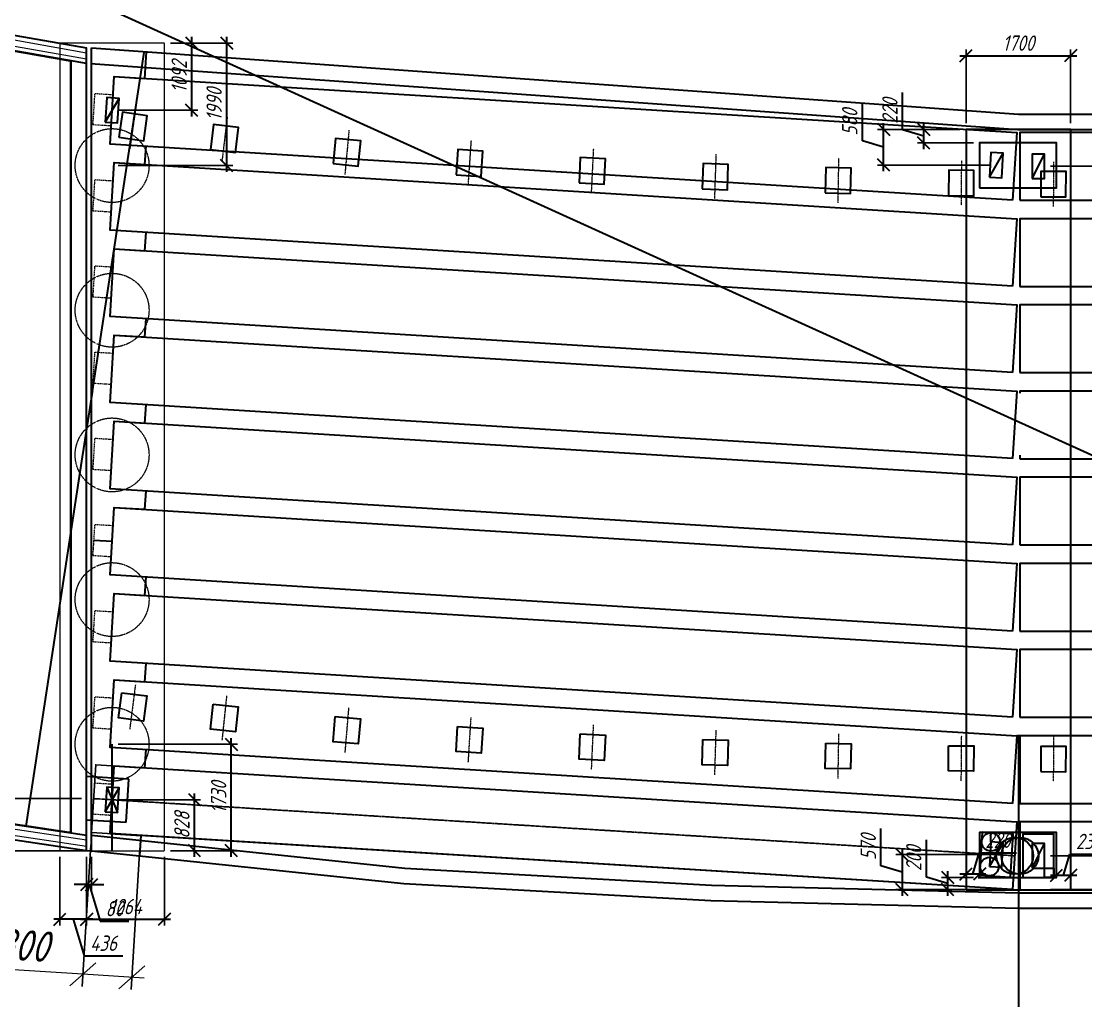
# Model space of a CAD drawing. Header units: millimetres. Extents: x 265754 to 14267433, y -6145605 to 2433772.
# Drawn here: x 6822855 to 6840157, y -743581 to -727671 of the extents above; entities that cross this region are included whole.
import ezdxf
from ezdxf import colors
from ezdxf.entities.mleader import LeaderData, LeaderLine
from ezdxf.math import Vec2, Vec3

# ---------------------------------------------------------------- set-up
doc = ezdxf.new("R2010")
doc.units = ezdxf.units.MM
doc.linetypes.add('осевая', pattern=[2, 1.25, -0.25, 0.25, -0.25])
doc.linetypes.add('Штриховая', pattern=[3, 2, -1])
for name, color, linetype, lineweight in [('1-Бетон', 106, 'Continuous', 35), ('ИС_Med', 7, 'Continuous', 35), ('ИС_Выноски', 3, 'Continuous', 18), ('ИС_Мвн', 3, 'Continuous', 18), ('ИС_Невид', 4, 'Штриховая', 18), ('ИС_ОПОР_Невид', 4, 'Штриховая', 18), ('ИС_Ось', 3, 'осевая', 18), ('ИС_Разм', 3, 'Continuous', 18), ('ИС_Тонкая', 3, 'Continuous', 18)]:
    doc.layers.add(name, color=color, linetype=linetype, lineweight=lineweight)
doc.styles.add('0', font='isocpeur.ttf', dxfattribs={"width": 0.8, "oblique": 15})
doc.styles.add('ISOCPEUR', font='isocpeur.ttf', dxfattribs={"width": 0.8, "oblique": 15, "height": 2.5})
doc.dimstyles.new('М100', dxfattribs={"dimscale": 100, "dimtxt": 2.5, "dimasz": 2, "dimexe": 1, "dimexo": 1, "dimgap": 0.8, "dimtad": 1, "dimdec": 0, "dimzin": 0, "dimdsep": 46, "dimtxsty": '0', "dimblk": 'OBLIQUE', "dimcen": 0.09, "dimdle": 1, "dimclrd": 256, "dimclre": 256, "dimclrt": 256, "dimadec": 4, "dimazin": 0, "dimtfac": 1, "dimtdec": 0, "dimtmove": 1, "dimatfit": 2, "dimfxl": 1, "dimtolj": 1, "dimtzin": 0, "dimlwd": -1, "dimarcsym": 0})
doc.dimstyles.new('М200', dxfattribs={"dimscale": 200, "dimtxt": 2.5, "dimasz": 2, "dimexe": 1, "dimexo": 1, "dimgap": 0.8, "dimtad": 1, "dimdec": 0, "dimzin": 0, "dimdsep": 46, "dimtxsty": '0', "dimblk": 'OBLIQUE', "dimcen": 0.09, "dimdle": 1, "dimclrd": 256, "dimclre": 256, "dimclrt": 256, "dimadec": 4, "dimazin": 0, "dimtfac": 1, "dimtdec": 0, "dimtmove": 1, "dimatfit": 2, "dimfxl": 1, "dimtolj": 1, "dimtzin": 0, "dimlwd": -1, "dimarcsym": 0})

# ---------------------------------------------------------------- blocks, each defined once
blk = doc.blocks.new('_None')
blk = doc.blocks.new('*U1306')
at = {"layer": 'Defpoints', "color": 2}
blk.add_lwpolyline([(-7500, 550), (7500, 550), (7500, -550), (-7500, -550), (-7500, 550)], dxfattribs=at)
at = {"layer": 'Defpoints', "linetype": 'осевая', "ltscale": 20}
blk.add_lwpolyline([(-7500, 0), (7500, 0)], dxfattribs=at)
blk = doc.blocks.new('_OBLIQUE')
at = {"color": 0, "linetype": 'ByBlock', "lineweight": -2}
blk.add_line((0.5, 0.5), (-0.5, -0.5), dxfattribs=at)
blk = doc.blocks.new('*D1333')
at = {"layer": 'Defpoints', "color": 0, "transparency": 16777216}
for p in [(6824032, -740298), (6821997, -741145), (6823997, -741145)]:
    blk.add_point(p, dxfattribs=at)
at = {"layer": 'ИС_Разм', "transparency": 16777216}
for p, q in [((6821997, -740098), (6821997, -741145)), ((6821997, -741145), (6821997, -742799))]:
    blk.add_line(p, q, dxfattribs=at)
at = {"layer": 'ИС_Разм', "lineweight": -2, "transparency": 16777216}
for p, q in [((6823832, -740298), (6821797, -740298)), ((6823797, -741145), (6821797, -741145))]:
    blk.add_line(p, q, dxfattribs=at)
at = {"layer": 'ИС_Разм', "transparency": 16777216, "xscale": 400, "yscale": 400, "zscale": 400}
for p, rotation in [((6821997, -740298), 90), ((6821997, -741145), 270)]:
    blk.add_blockref('_OBLIQUE', p, dxfattribs=dict(at, rotation=rotation))
at = {"layer": 'ИС_Разм', "transparency": 16777216, "insert": (6821587, -742172), "char_height": 500, "attachment_point": 5, "rotation": 90, "style": '0'}
blk.add_mtext('\\A1;845', dxfattribs=at)
blk = doc.blocks.new('*U1324')
at = {"layer": 'ИС_Med'}
blk.add_lwpolyline([(-7500, -550), (7500, -550), (7500, 550), (-7500, 550)], close=True, dxfattribs=at)
blk = doc.blocks.new('*U1325')
at = {"layer": 'ИС_Разм', "color": 0, "linetype": 'ByBlock', "lineweight": -2, "transparency": 16777216}
for p in [(0, 0), (0, -1400), (0, -2800), (0, -4200), (0, -5600), (0, -7000), (0, -8400), (0, -9800), (0, -11200)]:
    blk.add_blockref('*U1324', p, dxfattribs=at)
blk = doc.blocks.new('*D1344')
at = {"layer": 'Defpoints', "color": 0, "transparency": 16777216}
for p in [(6823998, -740847), (6824797, -740897), (6823855, -743152)]:
    blk.add_point(p, dxfattribs=at)
at = {"layer": 'ИС_Разм', "lineweight": -2, "transparency": 16777216}
for p, q in [((6823986, -741047), (6823843, -743351)), ((6824784, -741096), (6824641, -743401))]:
    blk.add_line(p, q, dxfattribs=at)
at = {"layer": 'ИС_Разм', "transparency": 16777216}
for p, q in [((6823855, -743152), (6822244, -743052)), ((6824853, -743214), (6823855, -743152))]:
    blk.add_line(p, q, dxfattribs=at)
at = {"layer": 'ИС_Разм', "transparency": 16777216, "xscale": 400, "yscale": 400, "zscale": 400}
for p, rotation in [((6823855, -743152), 176.4518805955387), ((6824654, -743201), 356.4518805955387)]:
    blk.add_blockref('_OBLIQUE', p, dxfattribs=dict(at, rotation=rotation))
at = {"layer": 'ИС_Разм', "transparency": 16777216, "insert": (6822875, -742680), "char_height": 500, "attachment_point": 5, "rotation": 356.4519, "style": '0'}
blk.add_mtext('\\A1;800', dxfattribs=at)
blk = doc.blocks.new('*U1316')
at = {"layer": 'ИС_Med'}
blk.add_lwpolyline([(205, 205), (-205, 205), (-205, -205), (205, -205)], close=True, dxfattribs=at)
at = {"layer": 'ИС_Ось'}
blk.add_line((0, -363), (0, 363), dxfattribs=at)
blk = doc.blocks.new('*U1317')
at = {"layer": 'ИС_Med', "color": 0, "linetype": 'ByBlock', "lineweight": -2, "transparency": 16777216}
for p, rotation in [((384669, 113049), 179.4806559007739), ((386669, 113038), 179.7844942611569), ((388669, 113033), 179.9649520124503), ((390669, 113034), 180)]:
    blk.add_blockref('*U1316', p, dxfattribs=dict(at, rotation=rotation))
blk = doc.blocks.new('*U1328')
at = {"layer": 'ИС_Med'}
blk.add_lwpolyline([(205, 205), (-205, 205), (-205, -205), (205, -205)], close=True, dxfattribs=at)
at = {"layer": 'ИС_Ось'}
blk.add_line((0, -363), (0, 363), dxfattribs=at)
blk = doc.blocks.new('*U1313')
at = {"layer": 'ИС_Med', "color": 0, "linetype": 'ByBlock', "lineweight": -2, "transparency": 16777216}
for p, rotation in [((384669, 103709), 179.5029395928225), ((386669, 103698), 179.7876180893231), ((388669, 103693), 179.9654600463525), ((390669, 103694), 180)]:
    blk.add_blockref('*U1328', p, dxfattribs=dict(at, rotation=rotation))
blk = doc.blocks.new('*U1320')
at = {"layer": 'ИС_Med'}
blk.add_lwpolyline([(204, 200), (-206, 198), (-204, -212), (206, -210)], close=True, dxfattribs=at)
at = {"layer": 'ИС_Ось'}
blk.add_line((2, -369), (-2, 356), dxfattribs=at)
blk = doc.blocks.new('*U1321')
at = {"layer": 'ИС_Med', "color": 0, "linetype": 'ByBlock', "lineweight": -2, "transparency": 16777216}
for p, rotation in [((6826160, -729583), 172.8664671971243), ((6828148, -729805), 174.3542082290964), ((6830140, -729979), 175.6799844269734), ((6832136, -730107), 176.8379648196778), ((6834134, -730201), 177.7695657491257), ((6836133, -730263), 178.6006255338174), ((6838133, -730303), 179.1506518459982)]:
    blk.add_blockref('*U1320', p, dxfattribs=dict(at, rotation=rotation))
blk = doc.blocks.new('*U1318')
at = {"layer": 'ИС_Med'}
blk.add_lwpolyline([(206, -203), (-204, -205), (-206, 205), (204, 207), (206, -203)], dxfattribs=at)
at = {"layer": 'ИС_Ось'}
blk.add_line((2, -362), (-2, 364), dxfattribs=at)
blk = doc.blocks.new('*U1319')
at = {"layer": 'ИС_Med', "color": 0, "linetype": 'ByBlock', "lineweight": -2, "transparency": 16777216}
for p, rotation in [((6826155, -738987), 173.708274037894), ((6828145, -739186), 174.9047582950071), ((6830139, -739342), 176.1012425521197), ((6832136, -739461), 177.0610926681934), ((6834134, -739548), 177.9269476424435), ((6836133, -739606), 178.6606526437357), ((6838132, -739644), 179.187078800077)]:
    blk.add_blockref('*U1318', p, dxfattribs=dict(at, rotation=rotation))
blk = doc.blocks.new('*D1337')
at = {"layer": 'Defpoints', "color": 0, "transparency": 16777216}
for p in [(6823917, -741145), (6823997, -741145), (6823997, -741695)]:
    blk.add_point(p, dxfattribs=at)
at = {"layer": 'ИС_Med', "lineweight": -2, "transparency": 16777216}
for p, q in [((6823917, -741245), (6823917, -741795)), ((6823997, -741245), (6823997, -741795))]:
    blk.add_line(p, q, dxfattribs=at)
at = {"layer": 'ИС_Med', "transparency": 16777216}
for p, q in [((6823917, -741695), (6823717, -741695)), ((6823917, -741695), (6823997, -741695)), ((6823917, -741695), (6823997, -741695)), ((6823957, -741695), (6824136, -742290)), ((6823997, -741695), (6824197, -741695)), ((6824136, -742290), (6824603, -742290))]:
    blk.add_line(p, q, dxfattribs=at)
at = {"layer": 'ИС_Med', "transparency": 16777216, "xscale": 200, "yscale": 200, "zscale": 200}
blk.add_blockref('_OBLIQUE', (6823917, -741695), dxfattribs=at)
at = {"layer": 'ИС_Med', "transparency": 16777216, "xscale": 200, "yscale": 200, "zscale": 200, "rotation": 180}
blk.add_blockref('_OBLIQUE', (6823997, -741695), dxfattribs=at)
at = {"layer": 'ИС_Med', "transparency": 16777216, "insert": (6824369, -742085), "char_height": 250, "attachment_point": 5, "style": '0'}
blk.add_mtext('\\A1;80', dxfattribs=at)
blk = doc.blocks.new('*D1345')
at = {"layer": 'Defpoints', "color": 0, "transparency": 16777216}
for p in [(6823482, -741145), (6823917, -741145), (6823482, -742257)]:
    blk.add_point(p, dxfattribs=at)
at = {"layer": 'ИС_Med', "lineweight": -2, "transparency": 16777216}
for p, q in [((6823482, -741245), (6823482, -742357)), ((6823917, -741245), (6823917, -742357))]:
    blk.add_line(p, q, dxfattribs=at)
at = {"layer": 'ИС_Med', "transparency": 16777216}
for p, q in [((6824017, -742257), (6823382, -742257)), ((6823700, -742257), (6823878, -742852)), ((6823878, -742852), (6824505, -742852))]:
    blk.add_line(p, q, dxfattribs=at)
at = {"layer": 'ИС_Med', "transparency": 16777216, "xscale": 200, "yscale": 200, "zscale": 200, "rotation": 180}
blk.add_blockref('_OBLIQUE', (6823482, -742257), dxfattribs=at)
at = {"layer": 'ИС_Med', "transparency": 16777216, "xscale": 200, "yscale": 200, "zscale": 200}
blk.add_blockref('_OBLIQUE', (6823917, -742257), dxfattribs=at)
at = {"layer": 'ИС_Med', "transparency": 16777216, "insert": (6824191, -742647), "char_height": 250, "attachment_point": 5, "style": '0'}
blk.add_mtext('\\A1;436', dxfattribs=at)
blk = doc.blocks.new('*D1338')
at = {"layer": 'Defpoints', "color": 0, "transparency": 16777216}
for p in [(6837524, -729427), (6838212, -729427), (6838432, -729647)]:
    blk.add_point(p, dxfattribs=at)
at = {"layer": 'ИС_Med', "transparency": 16777216}
for p, q in [((6837179, -729434), (6837179, -728827)), ((6837524, -729747), (6837524, -729327)), ((6837524, -729537), (6837179, -729434))]:
    blk.add_line(p, q, dxfattribs=at)
at = {"layer": 'ИС_Med', "lineweight": -2, "transparency": 16777216}
for p, q in [((6838112, -729427), (6837424, -729427)), ((6838332, -729647), (6837424, -729647))]:
    blk.add_line(p, q, dxfattribs=at)
at = {"layer": 'ИС_Med', "transparency": 16777216, "xscale": 200, "yscale": 200, "zscale": 200}
for p, rotation in [((6837524, -729427), 90), ((6837524, -729647), 270)]:
    blk.add_blockref('_OBLIQUE', p, dxfattribs=dict(at, rotation=rotation))
at = {"layer": 'ИС_Med', "transparency": 16777216, "insert": (6836974, -729130), "char_height": 250, "attachment_point": 5, "rotation": 90, "style": '0'}
blk.add_mtext('\\A1;220', dxfattribs=at)
blk = doc.blocks.new('*D1339')
at = {"layer": 'Defpoints', "color": 0, "transparency": 16777216}
for p in [(6839912, -728231), (6838212, -729427), (6839912, -729427)]:
    blk.add_point(p, dxfattribs=at)
at = {"layer": 'ИС_Med', "lineweight": -2, "transparency": 16777216}
for p, q in [((6838212, -729327), (6838212, -728131)), ((6839912, -729327), (6839912, -728131))]:
    blk.add_line(p, q, dxfattribs=at)
at = {"layer": 'ИС_Med', "transparency": 16777216}
blk.add_line((6838112, -728231), (6840012, -728231), dxfattribs=at)
at = {"layer": 'ИС_Med', "transparency": 16777216, "xscale": 200, "yscale": 200, "zscale": 200, "rotation": 180}
blk.add_blockref('_OBLIQUE', (6838212, -728231), dxfattribs=at)
at = {"layer": 'ИС_Med', "transparency": 16777216, "xscale": 200, "yscale": 200, "zscale": 200}
blk.add_blockref('_OBLIQUE', (6839912, -728231), dxfattribs=at)
at = {"layer": 'ИС_Med', "transparency": 16777216, "insert": (6839062, -728026), "char_height": 250, "attachment_point": 5, "style": '0'}
blk.add_mtext('\\A1;1700', dxfattribs=at)
blk = doc.blocks.new('*D1346')
at = {"layer": 'Defpoints', "color": 0, "transparency": 16777216}
for p in [(6839682, -741577), (6839912, -741544), (6839912, -741577)]:
    blk.add_point(p, dxfattribs=at)
at = {"layer": 'ИС_Med', "transparency": 16777216}
for p, q in [((6839797, -741544), (6839901, -741199)), ((6839901, -741199), (6840508, -741199)), ((6839582, -741544), (6840012, -741544))]:
    blk.add_line(p, q, dxfattribs=at)
at = {"layer": 'ИС_Med', "lineweight": -2, "transparency": 16777216}
for p, q in [((6839682, -741477), (6839682, -741444)), ((6839912, -741477), (6839912, -741444))]:
    blk.add_line(p, q, dxfattribs=at)
at = {"layer": 'ИС_Med', "transparency": 16777216, "xscale": 200, "yscale": 200, "zscale": 200, "rotation": 180}
blk.add_blockref('_OBLIQUE', (6839682, -741544), dxfattribs=at)
at = {"layer": 'ИС_Med', "transparency": 16777216, "xscale": 200, "yscale": 200, "zscale": 200}
blk.add_blockref('_OBLIQUE', (6839912, -741544), dxfattribs=at)
at = {"layer": 'ИС_Med', "transparency": 16777216, "insert": (6840204, -740994), "char_height": 250, "attachment_point": 5, "style": '0'}
blk.add_mtext('\\A1;230', dxfattribs=at)
blk = doc.blocks.new('*D1347')
at = {"layer": 'Defpoints', "color": 0, "transparency": 16777216}
for p in [(6838212, -741524), (6838212, -741577), (6838432, -741577)]:
    blk.add_point(p, dxfattribs=at)
at = {"layer": 'ИС_Med', "transparency": 16777216}
for p, q in [((6838322, -741524), (6838426, -741179)), ((6838426, -741179), (6839033, -741179)), ((6838532, -741524), (6838112, -741524))]:
    blk.add_line(p, q, dxfattribs=at)
at = {"layer": 'ИС_Med', "lineweight": -2, "transparency": 16777216}
for p, q in [((6838212, -741477), (6838212, -741424)), ((6838432, -741477), (6838432, -741424))]:
    blk.add_line(p, q, dxfattribs=at)
at = {"layer": 'ИС_Med', "transparency": 16777216, "xscale": 200, "yscale": 200, "zscale": 200, "rotation": 180}
blk.add_blockref('_OBLIQUE', (6838212, -741524), dxfattribs=at)
at = {"layer": 'ИС_Med', "transparency": 16777216, "xscale": 200, "yscale": 200, "zscale": 200}
blk.add_blockref('_OBLIQUE', (6838432, -741524), dxfattribs=at)
at = {"layer": 'ИС_Med', "transparency": 16777216, "insert": (6838729, -740974), "char_height": 250, "attachment_point": 5, "style": '0'}
blk.add_mtext('\\A1;220', dxfattribs=at)
blk = doc.blocks.new('*D1348')
at = {"layer": 'Defpoints', "color": 0, "transparency": 16777216}
for p in [(6824332, -739415), (6826269, -739415), (6825182, -741145)]:
    blk.add_point(p, dxfattribs=at)
at = {"layer": 'ИС_Med', "lineweight": -2, "transparency": 16777216}
for p, q in [((6824432, -739415), (6826369, -739415)), ((6825282, -741145), (6826369, -741145))]:
    blk.add_line(p, q, dxfattribs=at)
at = {"layer": 'ИС_Med', "transparency": 16777216}
blk.add_line((6826269, -741245), (6826269, -739315), dxfattribs=at)
at = {"layer": 'ИС_Med', "transparency": 16777216, "xscale": 200, "yscale": 200, "zscale": 200}
for p, rotation in [((6826269, -739415), 90), ((6826269, -741145), 270)]:
    blk.add_blockref('_OBLIQUE', p, dxfattribs=dict(at, rotation=rotation))
at = {"layer": 'ИС_Med', "transparency": 16777216, "insert": (6826064, -740280), "char_height": 250, "attachment_point": 5, "rotation": 90, "style": '0'}
blk.add_mtext('\\A1;1730', dxfattribs=at)
blk = doc.blocks.new('*D1349')
at = {"layer": 'Defpoints', "color": 0, "transparency": 16777216}
for p in [(6825182, -728025), (6826195, -728025), (6824332, -730015)]:
    blk.add_point(p, dxfattribs=at)
at = {"layer": 'ИС_Med', "lineweight": -2, "transparency": 16777216}
for p, q in [((6825282, -728025), (6826295, -728025)), ((6824432, -730015), (6826295, -730015))]:
    blk.add_line(p, q, dxfattribs=at)
at = {"layer": 'ИС_Med', "transparency": 16777216}
blk.add_line((6826195, -730115), (6826195, -727925), dxfattribs=at)
at = {"layer": 'ИС_Med', "transparency": 16777216, "xscale": 200, "yscale": 200, "zscale": 200}
for p, rotation in [((6826195, -728025), 90), ((6826195, -730015), 270)]:
    blk.add_blockref('_OBLIQUE', p, dxfattribs=dict(at, rotation=rotation))
at = {"layer": 'ИС_Med', "transparency": 16777216, "insert": (6825990, -729020), "char_height": 250, "attachment_point": 5, "rotation": 90, "style": '0'}
blk.add_mtext('\\A1;1990', dxfattribs=at)
blk = doc.blocks.new('*D1350')
at = {"layer": 'Defpoints', "color": 0, "transparency": 16777216}
for p in [(6839487, -741227), (6839487, -741777), (6841785, -741777)]:
    blk.add_point(p, dxfattribs=at)
at = {"layer": 'ИС_Med', "transparency": 16777216}
for p, q in [((6842380, -741324), (6842380, -740717)), ((6841785, -741127), (6841785, -741877)), ((6841785, -741502), (6842380, -741324))]:
    blk.add_line(p, q, dxfattribs=at)
at = {"layer": 'ИС_Med', "lineweight": -2, "transparency": 16777216}
for p, q in [((6839587, -741227), (6841885, -741227)), ((6839587, -741777), (6841885, -741777))]:
    blk.add_line(p, q, dxfattribs=at)
at = {"layer": 'ИС_Med', "transparency": 16777216, "xscale": 200, "yscale": 200, "zscale": 200}
for p, rotation in [((6841785, -741227), 90), ((6841785, -741777), 270)]:
    blk.add_blockref('_OBLIQUE', p, dxfattribs=dict(at, rotation=rotation))
at = {"layer": 'ИС_Med', "transparency": 16777216, "insert": (6842175, -741020), "char_height": 250, "attachment_point": 5, "rotation": 90, "style": '0'}
blk.add_mtext('\\A1;550', dxfattribs=at)
blk = doc.blocks.new('*D1340')
at = {"layer": 'Defpoints', "color": 0, "transparency": 16777216}
for p in [(6839912, -729427), (6840737, -729427), (6839487, -730027)]:
    blk.add_point(p, dxfattribs=at)
at = {"layer": 'ИС_Med', "transparency": 16777216}
for p, q in [((6841332, -729549), (6841332, -728942)), ((6840737, -730127), (6840737, -729327)), ((6840737, -729727), (6841332, -729549))]:
    blk.add_line(p, q, dxfattribs=at)
at = {"layer": 'ИС_Med', "lineweight": -2, "transparency": 16777216}
for p, q in [((6840012, -729427), (6840837, -729427)), ((6839587, -730027), (6840837, -730027))]:
    blk.add_line(p, q, dxfattribs=at)
at = {"layer": 'ИС_Med', "transparency": 16777216, "xscale": 200, "yscale": 200, "zscale": 200}
for p, rotation in [((6840737, -729427), 90), ((6840737, -730027), 270)]:
    blk.add_blockref('_OBLIQUE', p, dxfattribs=dict(at, rotation=rotation))
at = {"layer": 'ИС_Med', "transparency": 16777216, "insert": (6841127, -729245), "char_height": 250, "attachment_point": 5, "rotation": 90, "style": '0'}
blk.add_mtext('\\A1;600', dxfattribs=at)
blk = doc.blocks.new('*D1351')
at = {"layer": 'Defpoints', "color": 0, "transparency": 16777216}
for p in [(6838704, -741208), (6837173, -741777), (6838704, -741777)]:
    blk.add_point(p, dxfattribs=at)
at = {"layer": 'ИС_Med', "transparency": 16777216}
for p, q in [((6836828, -741389), (6836828, -740782)), ((6837173, -741108), (6837173, -741877)), ((6837173, -741493), (6836828, -741389))]:
    blk.add_line(p, q, dxfattribs=at)
at = {"layer": 'ИС_Med', "lineweight": -2, "transparency": 16777216}
for p, q in [((6838604, -741208), (6837073, -741208)), ((6838604, -741777), (6837073, -741777))]:
    blk.add_line(p, q, dxfattribs=at)
at = {"layer": 'ИС_Med', "transparency": 16777216, "xscale": 200, "yscale": 200, "zscale": 200}
for p, rotation in [((6837173, -741208), 90), ((6837173, -741777), 270)]:
    blk.add_blockref('_OBLIQUE', p, dxfattribs=dict(at, rotation=rotation))
at = {"layer": 'ИС_Med', "transparency": 16777216, "insert": (6836623, -741086), "char_height": 250, "attachment_point": 5, "rotation": 90, "style": '0'}
blk.add_mtext('\\A1;570', dxfattribs=at)
blk = doc.blocks.new('*D1352')
at = {"layer": 'Defpoints', "color": 0, "transparency": 16777216}
for p in [(6836871, -729427), (6838212, -729427), (6838704, -730008)]:
    blk.add_point(p, dxfattribs=at)
at = {"layer": 'ИС_Med', "transparency": 16777216}
for p, q in [((6836526, -729614), (6836526, -729007)), ((6836871, -730108), (6836871, -729327)), ((6836871, -729718), (6836526, -729614))]:
    blk.add_line(p, q, dxfattribs=at)
at = {"layer": 'ИС_Med', "lineweight": -2, "transparency": 16777216}
for p, q in [((6838112, -729427), (6836771, -729427)), ((6838604, -730008), (6836771, -730008))]:
    blk.add_line(p, q, dxfattribs=at)
at = {"layer": 'ИС_Med', "transparency": 16777216, "xscale": 200, "yscale": 200, "zscale": 200}
for p, rotation in [((6836871, -729427), 90), ((6836871, -730008), 270)]:
    blk.add_blockref('_OBLIQUE', p, dxfattribs=dict(at, rotation=rotation))
at = {"layer": 'ИС_Med', "transparency": 16777216, "insert": (6836321, -729311), "char_height": 250, "attachment_point": 5, "rotation": 90, "style": '0'}
blk.add_mtext('\\A1;580', dxfattribs=at)
blk = doc.blocks.new('*D1353')
at = {"layer": 'Defpoints', "color": 0, "transparency": 16777216}
for p in [(6838432, -741577), (6837912, -741777), (6838432, -741777)]:
    blk.add_point(p, dxfattribs=at)
at = {"layer": 'ИС_Med', "transparency": 16777216}
for p, q in [((6837567, -741574), (6837567, -740967)), ((6837912, -741477), (6837912, -741877)), ((6837912, -741677), (6837567, -741574))]:
    blk.add_line(p, q, dxfattribs=at)
at = {"layer": 'ИС_Med', "lineweight": -2, "transparency": 16777216}
for p, q in [((6838332, -741577), (6837812, -741577)), ((6838332, -741777), (6837812, -741777))]:
    blk.add_line(p, q, dxfattribs=at)
at = {"layer": 'ИС_Med', "transparency": 16777216, "xscale": 200, "yscale": 200, "zscale": 200}
for p, rotation in [((6837912, -741577), 90), ((6837912, -741777), 270)]:
    blk.add_blockref('_OBLIQUE', p, dxfattribs=dict(at, rotation=rotation))
at = {"layer": 'ИС_Med', "transparency": 16777216, "insert": (6837362, -741270), "char_height": 250, "attachment_point": 5, "rotation": 90, "style": '0'}
blk.add_mtext('\\A1;200', dxfattribs=at)
blk = doc.blocks.new('*D1354')
at = {"layer": 'Defpoints', "color": 0, "transparency": 16777216}
for p in [(6824332, -740317), (6825671, -740317), (6825182, -741145)]:
    blk.add_point(p, dxfattribs=at)
at = {"layer": 'ИС_Med', "lineweight": -2, "transparency": 16777216}
for p, q in [((6824432, -740317), (6825771, -740317)), ((6825282, -741145), (6825771, -741145))]:
    blk.add_line(p, q, dxfattribs=at)
at = {"layer": 'ИС_Med', "transparency": 16777216}
blk.add_line((6825671, -741245), (6825671, -740217), dxfattribs=at)
at = {"layer": 'ИС_Med', "transparency": 16777216, "xscale": 200, "yscale": 200, "zscale": 200}
for p, rotation in [((6825671, -740317), 90), ((6825671, -741145), 270)]:
    blk.add_blockref('_OBLIQUE', p, dxfattribs=dict(at, rotation=rotation))
at = {"layer": 'ИС_Med', "transparency": 16777216, "insert": (6825466, -740731), "char_height": 250, "attachment_point": 5, "rotation": 90, "style": '0'}
blk.add_mtext('\\A1;828', dxfattribs=at)
blk = doc.blocks.new('*D1355')
at = {"layer": 'Defpoints', "color": 0, "transparency": 16777216}
for p in [(6825182, -728025), (6825627, -728025), (6824332, -729117)]:
    blk.add_point(p, dxfattribs=at)
at = {"layer": 'ИС_Med', "lineweight": -2, "transparency": 16777216}
for p, q in [((6825282, -728025), (6825727, -728025)), ((6824432, -729117), (6825727, -729117))]:
    blk.add_line(p, q, dxfattribs=at)
at = {"layer": 'ИС_Med', "transparency": 16777216}
blk.add_line((6825627, -729217), (6825627, -727925), dxfattribs=at)
at = {"layer": 'ИС_Med', "transparency": 16777216, "xscale": 200, "yscale": 200, "zscale": 200}
for p, rotation in [((6825627, -728025), 90), ((6825627, -729117), 270)]:
    blk.add_blockref('_OBLIQUE', p, dxfattribs=dict(at, rotation=rotation))
at = {"layer": 'ИС_Med', "transparency": 16777216, "insert": (6825422, -728571), "char_height": 250, "attachment_point": 5, "rotation": 90, "style": '0'}
blk.add_mtext('\\A1;1092', dxfattribs=at)
blk = doc.blocks.new('*D1356')
at = {"layer": 'Defpoints', "color": 0, "transparency": 16777216}
for p in [(6823917, -741145), (6825182, -741145), (6825182, -742257)]:
    blk.add_point(p, dxfattribs=at)
at = {"layer": 'ИС_Med', "lineweight": -2, "transparency": 16777216}
for p, q in [((6823917, -741245), (6823917, -742357)), ((6825182, -741245), (6825182, -742357))]:
    blk.add_line(p, q, dxfattribs=at)
at = {"layer": 'ИС_Med', "transparency": 16777216}
blk.add_line((6823817, -742257), (6825282, -742257), dxfattribs=at)
at = {"layer": 'ИС_Med', "transparency": 16777216, "xscale": 200, "yscale": 200, "zscale": 200, "rotation": 180}
blk.add_blockref('_OBLIQUE', (6823917, -742257), dxfattribs=at)
at = {"layer": 'ИС_Med', "transparency": 16777216, "xscale": 200, "yscale": 200, "zscale": 200}
blk.add_blockref('_OBLIQUE', (6825182, -742257), dxfattribs=at)
at = {"layer": 'ИС_Med', "transparency": 16777216, "insert": (6824550, -742052), "char_height": 250, "attachment_point": 5, "style": '0'}
blk.add_mtext('\\A1;1264', dxfattribs=at)
blk = doc.blocks.new('мост план кальмиус')
at = {"layer": 'ИС_Выноски'}
ml = blk.add_multileader_mtext('Standard', dxfattribs=at)
ml.set_content('Ось опоры ОП3 \\PПК 70+38,14', color=256, style='ISOCPEUR')
ml.set_leader_properties(color=256, linetype='ByLayer')
ml.set_arrow_properties(name='NONE')
ml.build(insert=Vec2(0, 0))
ml.multileader.update_dxf_attribs({"text_left_attachment_type": 6, "text_right_attachment_type": 6, "dogleg_length": 0.36, "arrow_head_size": 600, "scale": 200})
ctx = ml.context
ctx.base_point, ctx.scale, ctx.char_height, ctx.arrow_head_size, ctx.landing_gap_size, ctx.plane_origin, ctx.plane_x_axis, ctx.plane_y_axis = Vec3(-16526.7, -29664.4), 200, 1200, 600, 125, Vec3(-9531, -10788.8), Vec3(0, 1), Vec3(-1, 0)
ctx.left_attachment, ctx.right_attachment, ctx.text_align_type = 6, 6, 1
notes = []
notes.append((ctx, [(1, (1, 1, 0), (-16526.7, -19970.3), (0, -1), 161, [(1, [(-16526.7, -17624.6)], 0, [])])]))
ctx.mtext.insert, ctx.mtext.text_direction, ctx.mtext.rotation, ctx.mtext.width, ctx.mtext.alignment, ctx.mtext.flow_direction = Vec3(-17966.7, -24897.9), Vec3(0, 1), 1.5707963, 11378.466, 2, 5
for ctx, leaders in notes:
    for number, flags, end, landing, length, lines in leaders:
        leader = LeaderData()
        leader.index, (leader.has_last_leader_line, leader.has_dogleg_vector, leader.attachment_direction) = number, flags
        leader.last_leader_point, leader.dogleg_vector, leader.dogleg_length = Vec3(end), Vec3(landing), length
        for number, points, colour, breaks in lines:
            line = LeaderLine()
            line.index, line.vertices, line.color, line.breaks = number, Vec3.list(points), colors.encode_raw_color(colour), breaks
            leader.lines.append(line)
        ctx.leaders.append(leader)

msp = doc.modelspace()

# ---------------------------------------------------------------- linework, layer by layer
at = {"layer": 'ИС_Med', "color": 4}
for p, q in [((6824219.3276, -729310.1138), (6824443.6989, -728923.2579)), ((6838591.7253, -730201.2837), (6838816.0966, -729814.4278)), ((6824032.0883, -736098.1199), (6824331.5132, -736116.6859)), ((6839087.3737, -739277.476), (6839037.3737, -739277.476)), ((6839062.3737, -739277.476), (6839062.3737, -747193.6527)), ((6824331.5128, -741145.0739), (6824331.5128, -739415.0739)), ((6824602.6931, -739982.8496), (6823917.4884, -739940.363)), ((6824219.3276, -740510.1138), (6824443.6989, -740123.2579)), ((6824559.3724, -740681.5078), (6824602.6931, -739982.8496)), ((6823917.4884, -740641.7074), (6824559.3724, -740681.5078)), ((6838616.48, -741002.0504), (6838616.48, -740852.0504)), ((6838591.7253, -741401.2837), (6838816.0966, -741014.4278)), ((6838410.0517, -741577.476), (6839660.0517, -741577.476))]:
    msp.add_line(p, q, dxfattribs=at)
at = {"layer": 'ИС_Med', "color": 2}
for p, q in [((6839287.3737, -730227.476), (6839487.3737, -729827.476)), ((6839287.3737, -741427.476), (6839487.3737, -741027.476))]:
    msp.add_line(p, q, dxfattribs=at)
at = {"layer": 'ИС_Med', "color": 1}
msp.add_line((6824244.0823, -740110.8806), (6824418.9442, -740522.4912), dxfattribs=at)
for points in [[(6823917.4884, -728358.8733), (6821411.9758, -727918.2871), (6821455.267, -727672.1003), (6823917.4884, -728105.0738)], [(6823997.4879, -728105.0738), (6839062.3737, -729177.476), (6844467.1747, -729177.476), (6866137.3737, -729177.476)], [(6823980.0351, -728354.4639), (6839053.2178, -729427.4467), (6844466.7555, -729427.476), (6866137.3737, -729427.476)], [(6823917.4884, -741145.0738), (6821444.8295, -740776.3489), (6821481.6981, -740529.1087), (6823917.4884, -740892.3357)], [(6823997.4879, -740893.7086), (6829091.084, -741426.7558), (6834073.142, -741702.1641), (6839064.5826, -741827.4654), (6866137.3737, -741827.476)], [(6823997.4879, -741145.0738), (6829071.1623, -741676.0362), (6834063.54, -741952.015), (6839062.3737, -742077.476), (6866137.3737, -742077.476)]]:
    msp.add_lwpolyline(points, dxfattribs=at)
at = {"layer": 'ИС_Med'}
for points in [[(6824365.551, -728567.7401), (6824864.5926, -728598.6835), (6824891.3206, -728167.6262)], [(6838969.2982, -730575.3675), (6824297.4755, -729665.6316), (6824365.551, -728567.7401), (6839037.3737, -729477.476), (6838969.2982, -730575.3675)], [(6824365.551, -729967.7401), (6824864.5926, -729998.6835), (6824882.9925, -729701.937)], [(6838969.2982, -731975.3675), (6824297.4755, -731065.6316), (6824365.551, -729967.7401), (6839037.3737, -730877.476), (6838969.2982, -731975.3675)], [(6824365.551, -731367.7401), (6824864.5926, -731398.6835), (6824882.9925, -731101.937)], [(6838969.2982, -733375.3675), (6824297.4755, -732465.6316), (6824365.551, -731367.7401), (6839037.3737, -732277.476), (6838969.2982, -733375.3675)], [(6824365.551, -732767.7401), (6824864.5926, -732798.6835), (6824882.9925, -732501.937)], [(6838969.2982, -737575.3675), (6824297.4755, -736665.6316), (6824365.551, -735567.7401), (6839037.3737, -736477.476), (6838969.2982, -737575.3675)], [(6824365.551, -736967.7401), (6824864.5926, -736998.6835), (6824882.9925, -736701.937)], [(6838969.2982, -738975.3675), (6824297.4755, -738065.6316), (6824365.551, -736967.7401), (6839037.3737, -737877.476), (6838969.2982, -738975.3675)], [(6824365.551, -738367.7401), (6824864.5926, -738398.6835), (6824882.9925, -738101.937)], [(6838969.2982, -740375.3675), (6824297.4755, -739465.6316), (6824365.551, -738367.7401), (6839037.3737, -739277.476), (6838969.2982, -740375.3675)], [(6824487.0612, -738578.7404), (6824893.7343, -738630.8652), (6824841.6095, -739037.5383), (6824434.9364, -738985.4135), (6824487.0612, -738578.7404)], [(6824365.551, -739767.7401), (6824864.5926, -739798.6835), (6824882.9925, -739501.937)], [(6838969.2982, -741775.3675), (6824297.4755, -740865.6316), (6824365.551, -739767.7401), (6839037.3737, -740677.476), (6838969.2982, -741775.3675)], [(6824297.4755, -740865.6316), (6824796.5171, -740896.575), (6824776.0567, -741226.5514)]]:
    msp.add_lwpolyline(points, dxfattribs=at)
at = {"layer": 'ИС_Med', "color": 4}
for points in [[(6824219.3276, -729310.1138), (6824418.9442, -729322.4912), (6824443.6989, -728923.2579), (6824244.0823, -728910.8806)], [(6838591.7253, -730201.2837), (6838791.3419, -730213.661), (6838816.0966, -729814.4278), (6838616.48, -729802.0504)], [(6824219.3276, -740510.1138), (6824418.9442, -740522.4912), (6824443.6989, -740123.2579), (6824244.0823, -740110.8806)], [(6838432.7298, -741541.7131), (6838931.7714, -741572.6565), (6838975.0921, -740873.9983), (6838476.0506, -740843.0549)], [(6838591.7253, -741401.2837), (6838791.3419, -741413.661), (6838816.0966, -741014.4278), (6838616.48, -741002.0504)], [(6839137.3737, -741577.476), (6839637.3737, -741577.476), (6839637.3737, -740877.476), (6839137.3737, -740877.476)], [(6839487.3737, -741427.476), (6839637.3737, -741427.476), (6839637.3737, -741577.476), (6839487.3737, -741577.476)]]:
    msp.add_lwpolyline(points, close=True, dxfattribs=at)
at = {"layer": 'ИС_Med'}
for points in [[(6824439.5328, -729555.0524), (6824845.2871, -729613.9035), (6824904.1382, -729208.1492), (6824498.3839, -729149.2981)], [(6838432.3737, -730377.476), (6839682.3737, -730377.476), (6839682.3737, -729647.476), (6838432.3737, -729647.476)], [(6838432.3737, -741577.476), (6839682.3737, -741577.476), (6839682.3737, -740847.476), (6838432.3737, -740847.476)]]:
    msp.add_lwpolyline(points, close=True, dxfattribs=at)
at = {"layer": 'ИС_Med', "color": 2}
for points in [[(6839287.3737, -730227.476), (6839487.3737, -730227.476), (6839487.3737, -729827.476), (6839287.3737, -729827.476)], [(6839287.3737, -741427.476), (6839487.3737, -741427.476), (6839487.3737, -741027.476), (6839287.3737, -741027.476)]]:
    msp.add_lwpolyline(points, close=True, dxfattribs=at)
at = {"layer": 'ИС_Med', "color": 4}
for centre, radius in [((6838616.48, -741002.0504), 150), ((6839003.3359, -741226.4218), 300), ((6838591.7253, -741401.2837), 150)]:
    msp.add_circle(centre, radius, dxfattribs=at)
at = {"layer": 'ИС_Med', "color": 2}
msp.add_circle((6839087.3737, -741227.476), 300, dxfattribs=at)
at = {"layer": 'ИС_Невид', "ltscale": 10}
for points in [[(6824346.9849, -728867.1651), (6824047.56, -728848.5991), (6824016.6166, -729347.6406), (6824316.0416, -729366.2067)], [(6824346.9849, -730267.1651), (6824047.56, -730248.5991), (6824016.6166, -730747.6406), (6824316.0416, -730766.2067)], [(6824346.9849, -731667.1651), (6824047.56, -731648.5991), (6824016.6166, -732147.6406), (6824316.0416, -732166.2067)], [(6824346.9849, -735867.1651), (6824047.56, -735848.5991), (6824016.6166, -736347.6406), (6824316.0416, -736366.2067)], [(6824346.9849, -737267.1651), (6824047.56, -737248.5991), (6824016.6166, -737747.6406), (6824316.0416, -737766.2067)], [(6824346.9849, -738667.1651), (6824047.56, -738648.5991), (6824016.6166, -739147.6406), (6824316.0416, -739166.2067)], [(6824346.9849, -740067.1651), (6824047.56, -740048.5991), (6824016.6166, -740547.6406), (6824316.0416, -740566.2067)]]:
    msp.add_lwpolyline(points, dxfattribs=at)
at = {"layer": 'ИС_ОПОР_Невид', "color": 4, "ltscale": 0.5}
for centre in [(6824331.5132, -730015.0795), (6824331.5132, -732365.0795), (6824331.5132, -737065.0739), (6824331.5132, -739415.0739)]:
    msp.add_circle(centre, 600, dxfattribs=at)
at = {"layer": 'ИС_Ось'}
for p, q in [((6824723.8755, -729022.8062), (6824619.7898, -729740.4345)), ((6824710.4275, -738448.5323), (6824618.2382, -739167.7855))]:
    msp.add_line(p, q, dxfattribs=at)
at = {"layer": 'ИС_Разм'}
msp.add_line((6823997.4884, -741145.0738), (6823917.4884, -741145.0738), dxfattribs=at)
at = {"layer": 'ИС_Тонкая'}
for p, q in [((6821424.9585, -727844.4576), (6823917.4884, -728282.7589)), ((6821442.2775, -727745.9687), (6823917.4884, -728181.2245)), ((6821470.6402, -740603.2628), (6823917.4884, -740968.1388)), ((6821455.8912, -740702.1692), (6823917.4884, -741069.2445))]:
    msp.add_line(p, q, dxfattribs=at)

# ---------------------------------------------------------------- block references
at = {"color": 0, "linetype": 'ByBlock', "lineweight": -2, "transparency": 16777216, "rotation": 176.4518805955447}
msp.add_blockref('*U1306', (6831517.7121, -740762.2708), dxfattribs=at)
at = {"layer": '1-Бетон'}
msp.add_blockref('мост план кальмиус', (6853073.53, -668947.9294), dxfattribs=at)
at = {"layer": 'ИС_Med', "color": 4}
for name, p in [('*U1321', (0, 0)), ('*U1317', (6454963.2956, -843366.0535)), ('*U1319', (0, 0)), ('*U1313', (6454963.2956, -843366.0535))]:
    msp.add_blockref(name, p, dxfattribs=at)
at = {"layer": 'ИС_Разм'}
msp.add_blockref('*U1325', (6846587.3737, -730027.476), dxfattribs=at)

# ---------------------------------------------------------------- dimensions: what is measured, and where the dimension line sits
at = {"layer": 'ИС_Med', "color": 4}
for base, p1, p2, picture, middle in [((6839912.3737, -728230.5935), (6838212.3737, -729427.476), (6839912.3737, -729427.476), '*D1339', (6839062.3737, -728025.5935)), ((6838212.3737, -741524.0491), (6838432.3737, -741577.476), (6838212.3737, -741577.476), '*D1347', (6838505.8737, -740974.0491)), ((6839912.3737, -741543.7721), (6839682.3737, -741577.476), (6839912.3737, -741577.476), '*D1346', (6839980.8737, -740993.7721)), ((6823481.5141, -742257.4901), (6823917.4884, -741145.0739), (6823481.5141, -741145.0738), '*D1345', (6823958.0012, -742647.4901)), ((6823997.4875, -741695.312), (6823917.4884, -741145.0739), (6823997.4875, -741145.0739), '*D1337', (6824215.9879, -742085.312))]:
    dim = msp.add_linear_dim(base=base, p1=p1, p2=p2, dimstyle='М100', dxfattribs=at)
    dim.commit()
    dim.dimension.update_dxf_attribs({"geometry": picture, "text_midpoint": middle})
for base, p1, p2, picture, middle in [((6826194.848, -728025.0739), (6824331.5132, -730015.0795), (6825181.5141, -728025.0739), '*D1349', (6825989.848, -729020.0767)), ((6837523.6541, -729427.476), (6838432.3668, -729647.476), (6838212.3737, -729427.476), '*D1338', (6836973.6541, -729353.976)), ((6836870.7996, -729427.476), (6838703.9269, -730007.8567), (6838212.3737, -729427.476), '*D1352', (6836320.7996, -729534.1664)), ((6840736.6785, -729427.476), (6839487.3668, -730027.476), (6839912.3737, -729427.476), '*D1340', (6841126.6785, -729468.976)), ((6826269.2779, -739415.0739), (6825181.5141, -741145.0739), (6824331.5132, -739415.0739), '*D1348', (6826064.2779, -740280.0739)), ((6837173.4732, -741777.476), (6838703.911, -741207.8557), (6838703.911, -741777.476), '*D1351', (6836623.4732, -741309.1659)), ((6841785.3455, -741777.476), (6839487.3737, -741227.476), (6839487.3737, -741777.476), '*D1350', (6842175.3455, -741243.976))]:
    dim = msp.add_linear_dim(base=base, p1=p1, p2=p2, angle=90, dimstyle='М100', dxfattribs=at)
    dim.commit()
    dim.dimension.update_dxf_attribs({"geometry": picture, "text_midpoint": middle})
at = {"layer": 'ИС_Med', "color": 1}
for base, p1, p2, picture, middle in [((6825626.6272, -728025.0739), (6824331.5132, -729116.6859), (6825181.5141, -728025.0739), '*D1355', (6825421.6272, -728570.8799)), ((6825670.6847, -740316.6859), (6825181.5141, -741145.0739), (6824331.5132, -740316.6859), '*D1354', (6825465.6847, -740730.8799)), ((6837912.2814, -741777.476), (6838432.3737, -741577.476), (6838432.3737, -741777.476), '*D1353', (6837362.2814, -741493.976))]:
    dim = msp.add_linear_dim(base=base, p1=p1, p2=p2, angle=90, dimstyle='М100', dxfattribs=at)
    dim.commit()
    dim.dimension.update_dxf_attribs({"geometry": picture, "text_midpoint": middle})
dim = msp.add_linear_dim(base=(6825181.5141, -742257.4901), p1=(6823917.4884, -741145.0738), p2=(6825181.5141, -741145.0738), dimstyle='М100', dxfattribs=at)
dim.commit()
dim.dimension.update_dxf_attribs({"geometry": '*D1356', "text_midpoint": (6824549.5012, -742052.4901)})
at = {"layer": 'ИС_Разм'}
dim = msp.add_linear_dim(base=(6821997.4879, -741145.0738), p1=(6824032.0883, -740298.1199), p2=(6823997.4879, -741145.0738), angle=90, dimstyle='М200', override={"dimrnd": 5, "dimtmove": 0}, dxfattribs=at)
dim.commit()
dim.dimension.update_dxf_attribs({"geometry": '*D1333', "text_midpoint": (6821587.4879, -742172.0611)})
dim = msp.add_aligned_dim(p1=(6824796.5171, -740896.575), p2=(6823998.0506, -740847.0656), distance=2309.1162, dimstyle='М200', override={"dimrnd": 5, "dimtmove": 0}, dxfattribs=at)
dim.commit()
dim.dimension.update_dxf_attribs({"geometry": '*D1344', "text_midpoint": (6822875.4633, -742680.2224)})

# ---------------------------------------------------------------- next in the draw order: leaders
at = {"layer": 'ИС_Мвн'}
ml = msp.add_multileader_mtext('Standard', dxfattribs=at)
ml.set_content('\\A1;Ось трассы', color=256, style='ISOCPEUR')
ml.set_leader_properties(color=256, linetype='ByLayer', lineweight=-1)
ml.set_arrow_properties(name='NONE')
ml.build(insert=Vec2(0, 0))
ml.multileader.update_dxf_attribs({"text_left_attachment_type": 6, "text_right_attachment_type": 6, "dogleg_length": 0.36, "arrow_head_size": 5.4, "scale": 50})
ctx = ml.context
ctx.base_point, ctx.scale, ctx.char_height, ctx.arrow_head_size, ctx.landing_gap_size, ctx.plane_origin, ctx.plane_x_axis, ctx.plane_y_axis = Vec3(6846377.8044, -734635.9917), 50, 500, 5.4, 2.7, Vec3(6853746.4111, -738505.6443), Vec3(0.9999957085, -0.0029296839), Vec3(0.0029296839, 0.9999957085)
ctx.left_attachment, ctx.right_attachment, ctx.text_align_type = 6, 6, 1
notes = []
notes.append((ctx, [(0, (1, 1, 0), (6846375.1968, -734635.984), (0.9999957085, -0.0029296839), 2.6075, [(0, [(6845977.0605, -735327.476)], 0, [])])]))
ctx.mtext.insert, ctx.mtext.text_direction, ctx.mtext.rotation, ctx.mtext.width, ctx.mtext.defined_height, ctx.mtext.alignment, ctx.mtext.flow_direction = Vec3(6847829.3897, -733990.2416), Vec3(0.9999957085, -0.0029296839), 6.2802556191, 3041.153567, 1483.3333, 2, 5
ctx.mtext.has_bg_fill, ctx.mtext.bg_color, ctx.mtext.bg_scale_factor, ctx.mtext.bg_transparency, ctx.mtext.use_window_bg_color = 1, -1027028792, 1.5, 0, 1
for ctx, leaders in notes:
    for number, flags, end, landing, length, lines in leaders:
        leader = LeaderData()
        leader.index, (leader.has_last_leader_line, leader.has_dogleg_vector, leader.attachment_direction) = number, flags
        leader.last_leader_point, leader.dogleg_vector, leader.dogleg_length = Vec3(end), Vec3(landing), length
        for number, points, colour, breaks in lines:
            line = LeaderLine()
            line.index, line.vertices, line.color, line.breaks = number, Vec3.list(points), colors.encode_raw_color(colour), breaks
            leader.lines.append(line)
        ctx.leaders.append(leader)

# ---------------------------------------------------------------- next in the draw order: linework, layer by layer
at = {"layer": '1-Бетон'}
msp.add_lwpolyline([(6810060.4881, -721015.3838), (6885353.5101, -755175.1726)], dxfattribs=at)
at = {"layer": 'ИС_Med', "color": 2}
msp.add_line((6822937.0762, -740746.1359), (6824854.4139, -728178.1362), dxfattribs=at)
at = {"layer": 'ИС_Med', "color": 1}
msp.add_line((6823997.4879, -741145.0738), (6823997.4879, -728105.0738), dxfattribs=at)
for points in [[(6823917.4884, -741145.0738), (6823917.4884, -728105.0738)], [(6823667.4884, -740855.0555), (6823667.4884, -728314.9116)]]:
    msp.add_lwpolyline(points, dxfattribs=at)
at = {"layer": 'ИС_Med', "color": 4}
msp.add_lwpolyline([(6838212.3737, -741777.476), (6839912.3737, -741777.476), (6839912.3737, -729427.476), (6838212.3737, -729427.476)], close=True, dxfattribs=at)
at = {"layer": 'ИС_Med'}
for points in [[(6838969.2982, -734775.3675), (6824297.4755, -733865.6316), (6824365.551, -732767.7401), (6839037.3737, -733677.476), (6838969.2982, -734775.3675)], [(6824365.551, -734167.7401), (6824864.5926, -734198.6835), (6824882.9925, -733901.937)], [(6838969.2982, -736175.3675), (6824297.4755, -735265.6316), (6824365.551, -734167.7401), (6839037.3737, -735077.476), (6838969.2982, -736175.3675)], [(6824365.551, -735567.7401), (6824864.5926, -735598.6835), (6824882.9925, -735301.937)]]:
    msp.add_lwpolyline(points, dxfattribs=at)
at = {"layer": 'ИС_Невид', "ltscale": 10}
for points in [[(6824346.9849, -733067.1651), (6824047.56, -733048.5991), (6824016.6166, -733547.6406), (6824316.0416, -733566.2067)], [(6824346.9849, -734467.1651), (6824047.56, -734448.5991), (6824016.6166, -734947.6406), (6824316.0416, -734966.2067)]]:
    msp.add_lwpolyline(points, dxfattribs=at)
at = {"layer": 'ИС_ОПОР_Невид', "color": 4, "ltscale": 0.5}
for points in [[(6823657.4884, -740843.4537), (6823657.4884, -728323.1531), (6819717.9262, -727630.3941), (6819701.2341, -740253.4939)], [(6823481.5141, -741145.0739), (6825181.5141, -741145.0739), (6825181.5141, -728025.0739), (6823481.5141, -728025.0739)]]:
    msp.add_lwpolyline(points, close=True, dxfattribs=at)
msp.add_circle((6824331.5132, -734715.0795), 600, dxfattribs=at)

# ---------------------------------------------------------------- next in the draw order: leaders
at = {"layer": 'ИС_Выноски'}
ml = msp.add_multileader_mtext('Standard', dxfattribs=at)
ml.set_content('Ось опоры ОП3 \\PПК 70+38,14', color=256, style='ISOCPEUR')
ml.set_leader_properties(color=256, linetype='ByLayer')
ml.set_arrow_properties(name='NONE')
ml.build(insert=Vec2(0, 0))
ml.multileader.update_dxf_attribs({"text_left_attachment_type": 6, "text_right_attachment_type": 6, "dogleg_length": 0.36, "arrow_head_size": 600, "scale": 200})
ctx = ml.context
ctx.base_point, ctx.scale, ctx.char_height, ctx.arrow_head_size, ctx.landing_gap_size, ctx.plane_origin, ctx.plane_x_axis, ctx.plane_y_axis = Vec3(6836546.8121, -499969.3062), 200, 1200, 600, 125, Vec3(6843542.4886, -481093.6925), Vec3(0, 1), Vec3(-1, 0)
ctx.left_attachment, ctx.right_attachment, ctx.text_align_type = 6, 6, 1
notes = []
notes.append((ctx, [(1, (1, 1, 0), (6836546.8121, -490275.1864), (0, -1), 161.0417, [(1, [(6836546.8121, -487929.5309)], 0, [])])]))
ctx.mtext.insert, ctx.mtext.text_direction, ctx.mtext.rotation, ctx.mtext.width, ctx.mtext.alignment, ctx.mtext.flow_direction = Vec3(6835106.8121, -495202.7671), Vec3(0, 1), 1.5707963268, 11378.466284, 2, 5
ml = msp.add_multileader_mtext('Standard', dxfattribs=at)
ml.set_content('Ось опоры ОП3 \\PПК 70+38,14', color=256, style='ISOCPEUR')
ml.set_leader_properties(color=256, linetype='ByLayer')
ml.set_arrow_properties(name='NONE')
ml.build(insert=Vec2(0, 0))
ml.multileader.update_dxf_attribs({"text_left_attachment_type": 6, "text_right_attachment_type": 6, "dogleg_length": 0.36, "arrow_head_size": 600, "scale": 200})
ctx = ml.context
ctx.base_point, ctx.scale, ctx.char_height, ctx.arrow_head_size, ctx.landing_gap_size, ctx.plane_origin, ctx.plane_x_axis, ctx.plane_y_axis = Vec3(6836546.8121, -625793.8358), 200, 1200, 600, 125, Vec3(6843542.4886, -606918.2222), Vec3(0, 1), Vec3(-1, 0)
ctx.left_attachment, ctx.right_attachment, ctx.text_align_type = 6, 6, 1
notes.append((ctx, [(1, (1, 1, 0), (6836546.8121, -616099.7161), (0, -1), 161.0417, [(1, [(6836546.8121, -613754.0606)], 0, [])])]))
ctx.mtext.insert, ctx.mtext.text_direction, ctx.mtext.rotation, ctx.mtext.width, ctx.mtext.alignment, ctx.mtext.flow_direction = Vec3(6835106.8121, -621027.2968), Vec3(0, 1), 1.5707963268, 11378.466284, 2, 5
for ctx, leaders in notes:
    for number, flags, end, landing, length, lines in leaders:
        leader = LeaderData()
        leader.index, (leader.has_last_leader_line, leader.has_dogleg_vector, leader.attachment_direction) = number, flags
        leader.last_leader_point, leader.dogleg_vector, leader.dogleg_length = Vec3(end), Vec3(landing), length
        for number, points, colour, breaks in lines:
            line = LeaderLine()
            line.index, line.vertices, line.color, line.breaks = number, Vec3.list(points), colors.encode_raw_color(colour), breaks
            leader.lines.append(line)
        ctx.leaders.append(leader)

doc.saveas('drawing.dxf')
